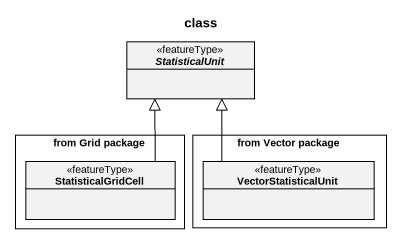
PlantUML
@startuml
title class
hide circle
hide empty members
abstract class StatisticalUnit <<featureType>>
rectangle "from Grid package" as from_Grid_package {
  class StatisticalGridCell <<featureType>>
}
rectangle "from Vector package" as from_Vector_package {
  class VectorStatisticalUnit <<featureType>>
}
StatisticalGridCell -up-|> StatisticalUnit
VectorStatisticalUnit -up-|> StatisticalUnit
@enduml
